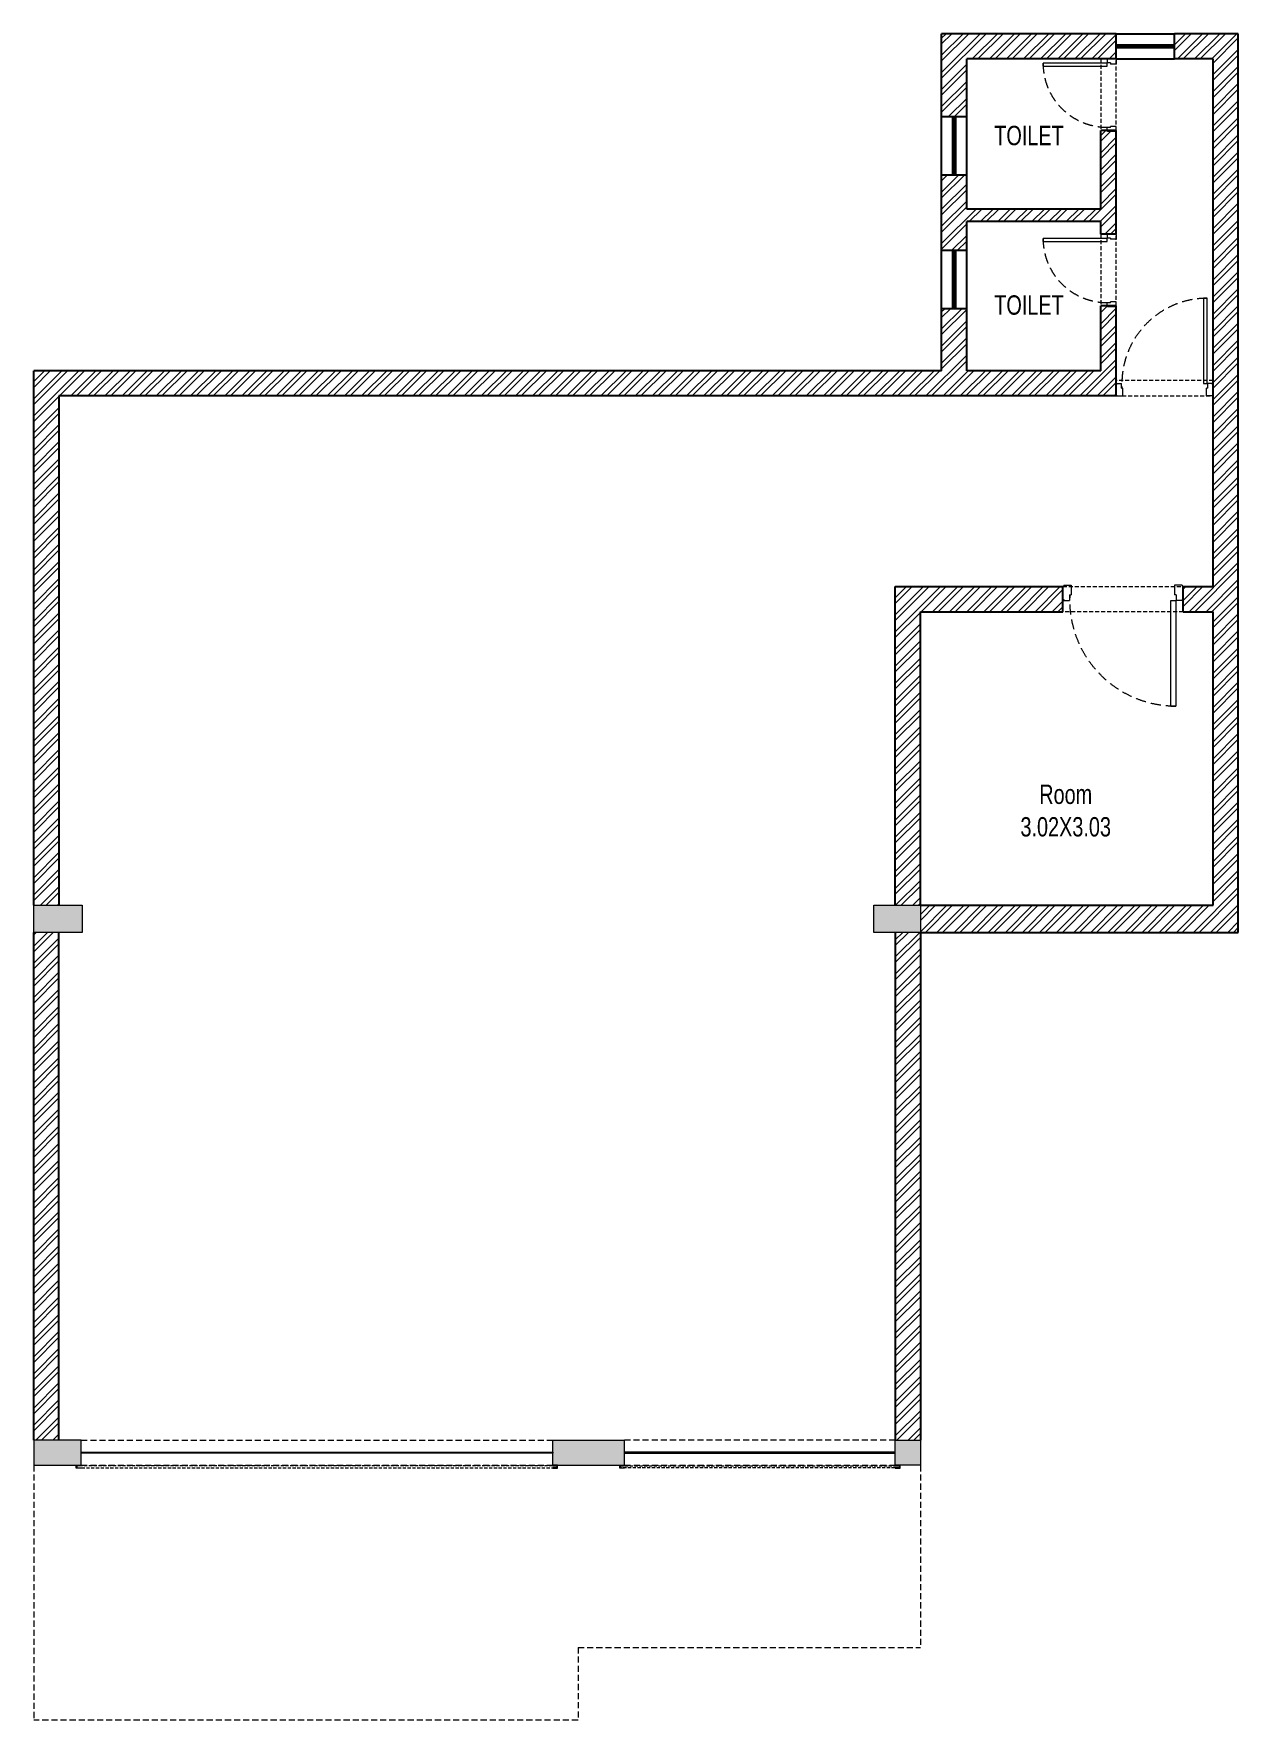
# Model space of a CAD drawing. Header units: feet. Extents: x -6047 to 6390, y -5046 to 12366.
import ezdxf
from ezdxf.enums import TextEntityAlignment as Align

# ---------------------------------------------------------------- set-up
doc = ezdxf.new("R2010")
doc.units = ezdxf.units.FT
doc.header["$LTSCALE"] = 33
doc.header["$MEASUREMENT"] = 0
for name, pattern in [('a_p6_plan_L18$0$HIDDEN', [0.375, 0.25, -0.125]), ('HIDDEN', [9.525, 6.35, -3.175]), ('HIDDEN2', [4.7625, 3.175, -1.5875]), ('HIDDENX2', [0.75, 0.5, -0.25])]:
    doc.linetypes.add(name, pattern=pattern)
for name, color, linetype, lineweight in [('A-COL', 243, 'Continuous', 9), ('A-Glazing', 4, 'Continuous', 20), ('A-shutter', 8, 'Continuous', 18), ('beam', 90, 'Continuous', 9), ('column hatch', 5, 'Continuous', 0), ('Door', 2, 'Continuous', 13), ('LENS-DOOR', 34, 'Continuous', 20), ('LENS_CURTAIN', 5, 'a_p6_plan_L18$0$HIDDEN', 9), ('LN-HATCH', 251, 'Continuous', 0), ('rolling shutter', 1, 'Continuous', 5), ('TEXT', 1, 'Continuous', 0)]:
    doc.layers.add(name, color=color, linetype=linetype, lineweight=lineweight)
doc.layers.add('A-WALL', color=1, linetype='Continuous')
doc.styles.get("Standard").update_dxf_attribs({"font": 'GILC____.TTF'})
pattern_1 = [(225, (-11393600.74, 5501111.13), (88.2999593, -88.2999593), []), (225, (-11393659.6, 5501111.13), (88.2999593, -88.2999593), [])]

# ---------------------------------------------------------------- blocks, each defined once
blk = doc.blocks.new('*U6')
at = {"layer": 'A-shutter', "color": 5, "ltscale": 10}
for points in [[(41038450, -1561539), (41038450, -1561544), (41038405, -1561544), (41038405, -1561564), (41038450, -1561564), (41038450, -1561569), (41038400, -1561569), (41038400, -1561539)], [(41043320, -1561539), (41043320, -1561544), (41043365, -1561544), (41043365, -1561564), (41043320, -1561564), (41043320, -1561569), (41043370, -1561569), (41043370, -1561539)]]:
    blk.add_lwpolyline(points, close=True, dxfattribs=at)
at = {"layer": 'A-shutter', "color": 5, "linetype": 'HIDDENX2', "ltscale": 2}
blk.add_lwpolyline([(41038405, -1561544), (41038405, -1561564), (41043365, -1561564), (41043365, -1561544)], close=True, dxfattribs=at)
blk = doc.blocks.new('*U7')
at = {"layer": 'A-shutter', "color": 5, "ltscale": 10}
for points in [[(41040525, -1561539), (41040525, -1561544), (41040480, -1561544), (41040480, -1561564), (41040525, -1561564), (41040525, -1561569), (41040475, -1561569), (41040475, -1561539)], [(41043320, -1561539), (41043320, -1561544), (41043365, -1561544), (41043365, -1561564), (41043320, -1561564), (41043320, -1561569), (41043370, -1561569), (41043370, -1561539)]]:
    blk.add_lwpolyline(points, close=True, dxfattribs=at)
at = {"layer": 'A-shutter', "color": 5, "linetype": 'HIDDENX2', "ltscale": 2}
blk.add_lwpolyline([(41040480, -1561544), (41040480, -1561564), (41043365, -1561564), (41043365, -1561544)], close=True, dxfattribs=at)
blk = doc.blocks.new('*U8')
at = {"layer": 'LENS-DOOR'}
for p, q in [((548097, 1779472), (548097, 1778590)), ((548097, 1779472), (548138, 1779472)), ((548138, 1778590), (548138, 1779472)), ((547197, 1778583), (547204, 1778583)), ((547197, 1778470), (547197, 1778583)), ((547197, 1778470), (547204, 1778470)), ((547204, 1778590), (547253, 1778590)), ((547204, 1778583), (547204, 1778590)), ((547204, 1778463), (547204, 1778470)), ((547204, 1778463), (547267, 1778463)), ((547253, 1778544), (547253, 1778590)), ((547253, 1778544), (547267, 1778544)), ((547267, 1778463), (547267, 1778544)), ((548097, 1778590), (548138, 1778590)), ((548128, 1778463), (548128, 1778544)), ((548142, 1778544), (548128, 1778544)), ((548190, 1778463), (548128, 1778463)), ((548190, 1778590), (548142, 1778590)), ((548142, 1778544), (548142, 1778590)), ((548190, 1778583), (548190, 1778590)), ((548197, 1778583), (548190, 1778583)), ((548190, 1778463), (548190, 1778470)), ((548197, 1778470), (548190, 1778470)), ((548197, 1778470), (548197, 1778583))]:
    blk.add_line(p, q, dxfattribs=at)
at = {"layer": 'LENS-DOOR', "color": 7, "linetype": 'HIDDEN2'}
blk.add_ellipse((548138, 1778590), major_axis=(-882, 0), ratio=1, start_param=-1.570791, end_param=0.051209, dxfattribs=at)
blk = doc.blocks.new('*U4')
at = {"layer": 'LENS-DOOR'}
for p, q in [((548122, 1779235), (548122, 1778574)), ((548122, 1779235), (548153, 1779235)), ((548153, 1778574), (548153, 1779235)), ((547447, 1778569), (547452, 1778569)), ((547447, 1778484), (547447, 1778569)), ((547447, 1778484), (547452, 1778484)), ((547452, 1778574), (547489, 1778574)), ((547452, 1778569), (547452, 1778574)), ((547452, 1778479), (547452, 1778484)), ((547452, 1778479), (547499, 1778479)), ((547489, 1778540), (547489, 1778574)), ((547489, 1778540), (547499, 1778540)), ((547499, 1778479), (547499, 1778540)), ((548122, 1778574), (548153, 1778574)), ((548145, 1778479), (548145, 1778540)), ((548156, 1778540), (548145, 1778540)), ((548192, 1778479), (548145, 1778479)), ((548192, 1778574), (548156, 1778574)), ((548156, 1778540), (548156, 1778574)), ((548192, 1778569), (548192, 1778574)), ((548197, 1778569), (548192, 1778569)), ((548192, 1778479), (548192, 1778484)), ((548197, 1778484), (548192, 1778484)), ((548197, 1778484), (548197, 1778569))]:
    blk.add_line(p, q, dxfattribs=at)
at = {"layer": 'LENS-DOOR', "color": 7, "linetype": 'HIDDEN2'}
blk.add_ellipse((548153, 1778574), major_axis=(-661, 0), ratio=1, start_param=-1.570791, end_param=0.051209, dxfattribs=at)
blk = doc.blocks.new('*U5')
at = {"layer": 'LENS-DOOR'}
for p, q in [((548072, 1779698), (548072, 1778605)), ((548072, 1779698), (548124, 1779698)), ((548124, 1778605), (548124, 1779698)), ((546957, 1778596), (546966, 1778596)), ((546957, 1778457), (546957, 1778596)), ((546957, 1778457), (546966, 1778457)), ((546966, 1778605), (547026, 1778605)), ((546966, 1778596), (546966, 1778605)), ((546966, 1778448), (546966, 1778457)), ((546966, 1778448), (547043, 1778448)), ((547026, 1778549), (547026, 1778605)), ((547026, 1778549), (547043, 1778549)), ((547043, 1778448), (547043, 1778549)), ((548072, 1778605), (548124, 1778605)), ((548111, 1778448), (548111, 1778549)), ((548128, 1778549), (548111, 1778549)), ((548189, 1778448), (548111, 1778448)), ((548189, 1778605), (548128, 1778605)), ((548128, 1778549), (548128, 1778605)), ((548189, 1778596), (548189, 1778605)), ((548197, 1778596), (548189, 1778596)), ((548189, 1778448), (548189, 1778457)), ((548197, 1778457), (548189, 1778457)), ((548197, 1778457), (548197, 1778596))]:
    blk.add_line(p, q, dxfattribs=at)
at = {"layer": 'LENS-DOOR', "color": 7, "linetype": 'HIDDEN2'}
blk.add_ellipse((548124, 1778605), major_axis=(-1094, 0), ratio=1, start_param=-1.570791, end_param=0.051209, dxfattribs=at)

msp = doc.modelspace()

# ---------------------------------------------------------------- hatches: boundary and pattern name
at = {"layer": 'column hatch'}
h = msp.add_hatch(color=8, dxfattribs=at)
h.dxf.hatch_style = 1
h.paths.add_polyline_path([(-5547, 3368), (-6047, 3368), (-6047, 3088), (-5547, 3088)])
h.paths.add_polyline_path([(3108, 3368), (2628, 3368), (2628, 3088), (3108, 3088)])
h.paths.add_polyline_path([(-5557, -2154), (-6047, -2154), (-6047, -2414), (-5557, -2414)])
h.paths.add_polyline_path([(53, -2154), (-687, -2154), (-687, -2414), (53, -2414)])
h.paths.add_polyline_path([(3108, -2154), (2848, -2154), (2848, -2414), (3108, -2414)])
at = {"layer": 'LN-HATCH'}
h = msp.add_hatch(dxfattribs=at)
h.set_pattern_fill('ANSI32', color=256, scale=333, angle=180)
h.set_pattern_definition(pattern_1)
h.paths.add_polyline_path([(-5787, 3088), (-6047, 3088), (-6047, -2154), (-5787, -2154)])
h.paths.add_polyline_path([(5130, 9546), (5035, 9546), (5035, 9556), (4970, 9556), (4970, 8886), (3587, 8886), (3587, 9526), (3327, 9526), (3327, 8886), (-6047, 8886), (-6047, 3368), (-5787, 3368), (-5787, 8626), (5130, 8626), (5130, 8745)])
h.paths.add_polyline_path([(3108, 6398), (4580, 6398), (4580, 6658), (2848, 6658), (2848, 3368), (3108, 3368)], flags=17)
h.paths.add_polyline_path([(6390, 12366), (5730, 12366), (5730, 12106), (6130, 12106), (6130, 6658), (5820, 6658), (5820, 6398), (6130, 6398), (6130, 3368), (3108, 3368), (3108, 3088), (6390, 3088)])
h.paths.add_polyline_path([(3587, 12106), (5130, 12106), (5130, 12366), (3327, 12366), (3327, 11506), (3587, 11506)], flags=17)
h.paths.add_polyline_path([(3587, 10906), (3327, 10906), (3327, 10126), (3587, 10126), (3587, 10426), (4970, 10426), (4970, 10296), (5130, 10296), (5130, 11356), (5035, 11356), (5035, 11366), (4970, 11366), (4970, 10556), (3587, 10556)], flags=17)
h = msp.add_hatch(dxfattribs=at)
h.set_pattern_fill('ANSI32', color=256, scale=333, angle=180)
h.set_pattern_definition(pattern_1)
h.paths.add_polyline_path([(3108, 3088), (2848, 3088), (2848, -2154), (3108, -2154)])

# ---------------------------------------------------------------- linework, layer by layer
at = {"layer": 'A-COL'}
for p, q in [((-687, -2414), (-687, -2154)), ((-687, -2154), (53, -2154)), ((53, -2414), (53, -2154)), ((-687, -2414), (53, -2414))]:
    msp.add_line(p, q, dxfattribs=at)
for points in [[(-5547, 3088), (-6047, 3088), (-6047, 3368), (-5547, 3368)], [(3108, 3088), (2628, 3088), (2628, 3368), (3108, 3368)], [(-6047, -2414), (-5557, -2414), (-5557, -2154), (-6047, -2154)], [(3108, -2414), (2848, -2414), (2848, -2154), (3108, -2154)]]:
    msp.add_lwpolyline(points, close=True, dxfattribs=at)
at = {"layer": 'A-Glazing'}
for points in [[(-5557, -2278), (-687, -2278), (-687, -2290), (-5557, -2290)], [(2848, -2278), (53, -2278), (53, -2290), (2848, -2290)]]:
    msp.add_lwpolyline(points, close=True, dxfattribs=at)
at = {"layer": 'A-WALL'}
for p, q in [((3327, 11506), (3327, 12366)), ((5130, 12366), (3327, 12366)), ((5130, 12106), (5130, 12366)), ((5130, 12366), (5730, 12366)), ((6390, 12366), (5730, 12366)), ((5730, 12106), (5730, 12366)), ((6390, 3088), (6390, 12366)), ((3587, 11506), (3587, 12106)), ((5130, 12106), (3587, 12106)), ((5130, 12106), (5730, 12106)), ((6130, 12106), (5730, 12106)), ((6130, 6658), (6130, 12106)), ((3587, 11506), (3327, 11506)), ((3327, 10906), (3327, 11506)), ((3587, 10906), (3587, 11506)), ((4970, 10556), (4970, 11366)), ((5130, 11366), (4970, 11366)), ((5130, 10296), (5130, 11366)), ((3327, 10126), (3327, 10906)), ((3587, 10906), (3327, 10906)), ((3587, 10556), (3587, 10906)), ((4970, 10556), (3587, 10556)), ((3587, 10126), (3587, 10426)), ((4970, 10426), (3587, 10426)), ((4970, 10296), (4970, 10426)), ((5130, 10296), (4970, 10296)), ((3587, 10126), (3327, 10126)), ((3327, 9526), (3327, 10126)), ((3587, 9526), (3587, 10126)), ((3327, 8886), (3327, 9526)), ((3587, 9526), (3327, 9526)), ((3587, 8886), (3587, 9526)), ((4970, 8886), (4970, 9556)), ((5130, 9556), (4970, 9556)), ((5130, 8626), (5130, 9556)), ((3327, 8886), (-6047, 8886)), ((-6047, 3368), (-6047, 8886)), ((4970, 8886), (3587, 8886)), ((5130, 8626), (-5787, 8626)), ((-5787, 8626), (-5787, 3368)), ((2848, 3368), (2848, 6658)), ((2848, 6658), (4580, 6658)), ((4580, 6398), (4580, 6658)), ((5820, 6658), (6130, 6658)), ((5820, 6398), (5820, 6658)), ((3108, 3368), (3108, 6398)), ((3108, 6398), (4580, 6398)), ((5820, 6398), (6130, 6398)), ((6130, 3368), (6130, 6398)), ((3108, 3368), (6130, 3368)), ((-6047, -2154), (-6047, 3088)), ((-5787, -2154), (-5787, 3088)), ((2848, 3088), (2848, -2154)), ((3108, 3088), (6390, 3088)), ((3108, 3088), (3108, -2154))]:
    msp.add_line(p, q, dxfattribs=at)
at = {"layer": 'A-WALL', "const_width": 50}
for points in [[(5130, 12236), (5730, 12236)], [(3457, 11506), (3457, 10906)], [(3457, 10126), (3457, 9526)]]:
    msp.add_lwpolyline(points, dxfattribs=at)
at = {"layer": 'beam', "linetype": 'HIDDEN', "ltscale": 0.3}
for p, q in [((-5557, -2154), (-687, -2154)), ((2848, -2154), (53, -2154)), ((-6047, -2414), (-6047, -5046)), ((-5557, -2414), (-687, -2414)), ((53, -2414), (2848, -2414)), ((3108, -2414), (3108, -4294)), ((-427, -4294), (3108, -4294)), ((-427, -4294), (-427, -5046)), ((-427, -5046), (-6047, -5046))]:
    msp.add_line(p, q, dxfattribs=at)
at = {"layer": 'LENS_CURTAIN', "ltscale": 5}
for points in [[(4970, 11366), (5130, 11366), (5130, 12106), (4970, 12106)], [(4970, 9556), (5130, 9556), (5130, 10296), (4970, 10296)], [(5130, 8786), (5130, 8626), (6130, 8626), (6130, 8786)], [(4580, 6398), (4580, 6658), (5820, 6658), (5820, 6398)]]:
    msp.add_lwpolyline(points, close=True, dxfattribs=at)

# ---------------------------------------------------------------- block references
at = {"layer": 'Door', "rotation": 90}
for p in [(1783609, -536092), (1783609, -537902)]:
    msp.add_blockref('*U4', p, dxfattribs=at)
at = {"layer": 'Door'}
msp.add_blockref('*U8', (-542068, -1769837), dxfattribs=at)
at = {"layer": 'Door', "xscale": -1, "rotation": 180}
msp.add_blockref('*U5', (-542378, 1785121), dxfattribs=at)
at = {"layer": 'rolling shutter'}
msp.add_blockref('*U6', (-41044008, 1559125, 51149), dxfattribs=at)
at = {"layer": 'rolling shutter', "xscale": -1}
msp.add_blockref('*U7', (41043373, 1559125, 51149), dxfattribs=at)

# ---------------------------------------------------------------- texts
at = {"layer": 'TEXT'}
for s, p in [('TOILET', (4229, 11215)), ('TOILET', (4229, 9465)), ('Room', (4608, 4414)), ('3.02X3.03', (4608, 4078))]:
    msp.add_text(s, height=200, dxfattribs=at).set_placement(p, align=Align.CENTER)

doc.saveas('drawing.dxf')
